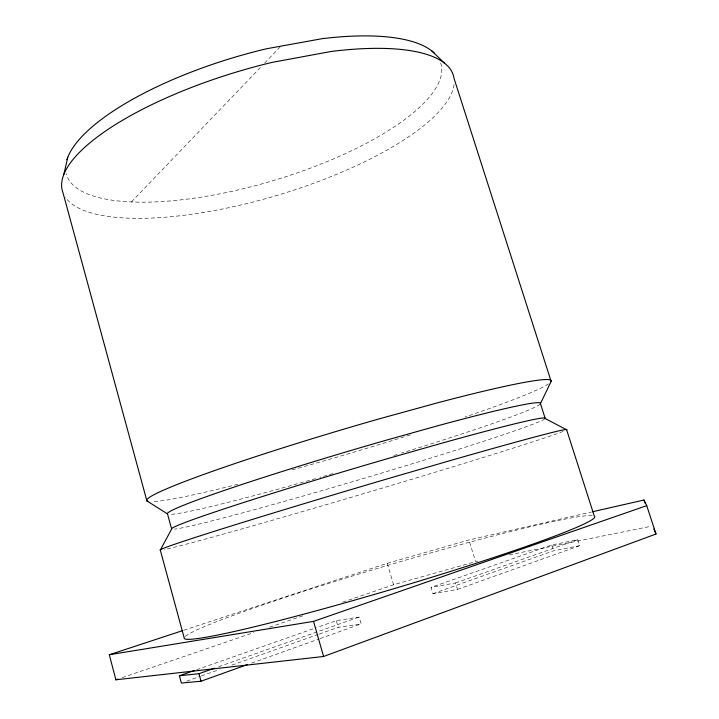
<?xml version="1.0" encoding="UTF-8"?>
<svg xmlns="http://www.w3.org/2000/svg" width="719" height="719" viewBox="0 0 719 719"><rect width="100%" height="100%" fill="white"/><g stroke="black" fill="none" stroke-linecap="round" stroke-linejoin="round"><path stroke-width="0.54" stroke-dasharray="3.6 2.7" d="M131.397 201.949L261.509 66.346M264.61 63.119L280.877 46.169M251.596 663.107L319.02 638.975M320.081 638.598L361.163 623.894L359.167 617.028L336.285 620.677L317.25 627.363M457.482 589.418L579.658 545.685L577.761 539.717L551.752 544.993L431.067 587.387L432.955 593.669L457.482 589.418L455.522 582.947L431.067 587.387M186.643 681.181L200.322 676.318M201.383 675.941L219.268 669.587M231.904 665.102L318.211 634.437M319.263 634.059L338.218 627.327L361.163 623.894M432.955 593.669L553.585 550.808L579.658 545.685M218.648 666.729L359.167 617.028M455.522 582.947L577.761 539.717M196.664 669.722L316.189 627.732M122.257 677.622L253.69 632.639M269.58 627.193L303.499 615.581M342.72 602.163L393.59 584.745L474.486 561.952M183.839 630.23L387.244 563.319L468.932 539.969L591.458 512M477.74 561.215L475.565 561.647L468.932 539.969M509.322 554.843L651.36 526.209M551.752 544.993L553.585 550.808M387.244 563.319L393.59 584.745M336.285 620.677L338.218 627.327M185.259 636.423A214.118 12.052 -16.5 0 1 384.881 566.23A214.118 12.052 -16.5 0 1 592.546 515.64M544.921 418.791A194.867 6.112 -16.5 0 1 369.198 476.76A194.867 6.112 -16.5 0 1 174.474 529.13M540.203 403.988A194.543 8.583 -16.5 0 1 401.553 453.114M397.256 454.435A194.543 8.583 -16.5 0 1 392.934 455.756M332.942 473.632A194.543 8.583 -16.5 0 1 319.928 477.389M315.587 478.629A194.543 8.583 -16.5 0 1 169.316 514.382M563.157 431.409A212.087 3.73 -16.5 0 1 364.371 493.423A212.087 3.73 -16.5 0 1 164.202 549.577M548.543 383.847A210.955 12.457 -16.5 0 1 464.941 417.038M410.342 434.887A210.955 12.457 -16.5 0 1 292.04 469.884M237.872 484.255A210.955 12.457 -16.5 0 1 151.619 501.718M454.066 84.527A203.845 64.908 -16.5 0 1 272.896 196.602A203.845 64.908 -16.5 0 1 65.375 197.276M440.675 62.904A195.271 64.611 -16.5 0 1 271.818 181.035A195.271 64.611 -16.5 0 1 66.202 173.692"/><path stroke-width="1.08" d="M63.847 174.402L67.766 157.299M545.191 418.503L540.454 403.629L551.131 381.403L454.022 78.335A203.845 64.908 -16.5 0 0 330.614 51.561L272.142 62.382A203.845 64.908 -16.5 0 0 63.002 192.782L146.892 500.882L167.5 513.914L171.643 529.022L160.292 550.107L184.181 637.834A214.118 12.052 -16.5 0 0 395.001 588.376A214.118 12.052 -16.5 0 0 594.298 516.098L566.653 429.818L545.191 418.503A194.867 6.112 -16.5 0 0 441.448 443.299L387.406 458.704A194.867 6.112 -16.5 0 0 171.643 529.022M182.77 630.581L109.288 654.748L115.903 679.797L323.595 656.483L655.998 534.028L646.732 505.655L643.981 500.011L592.555 511.748M194.552 670.459L179.408 675.779L181.377 683.05L201.032 681.208L247.39 664.617M179.408 675.779L198.983 673.685L214.424 668.23M109.288 654.748L313.529 621.378L646.732 505.655M115.903 679.797L118.024 679.078M431.733 50.878L444.414 63.083M653.787 529.004L655.998 534.028M643.981 500.011L644.997 503.129M313.529 621.378L323.595 656.483M198.983 673.685L201.032 681.208M167.5 513.914A194.543 8.583 -16.5 0 1 382.193 441.34L436.208 426.187A194.543 8.583 -16.5 0 1 540.454 403.629M160.292 550.107A212.087 3.73 -16.5 0 1 396.385 476.212L455.819 458.992A212.087 3.73 -16.5 0 1 566.653 429.818M66.93 159.645A195.271 64.611 -16.5 0 1 266.363 48.802L322.112 38.682A195.271 64.611 -16.5 0 1 434.591 53.395M147.799 501.368A210.955 12.457 -16.5 0 1 379.174 418.871L438.482 402.559A210.955 12.457 -16.5 0 1 551.131 381.403"/></g></svg>
